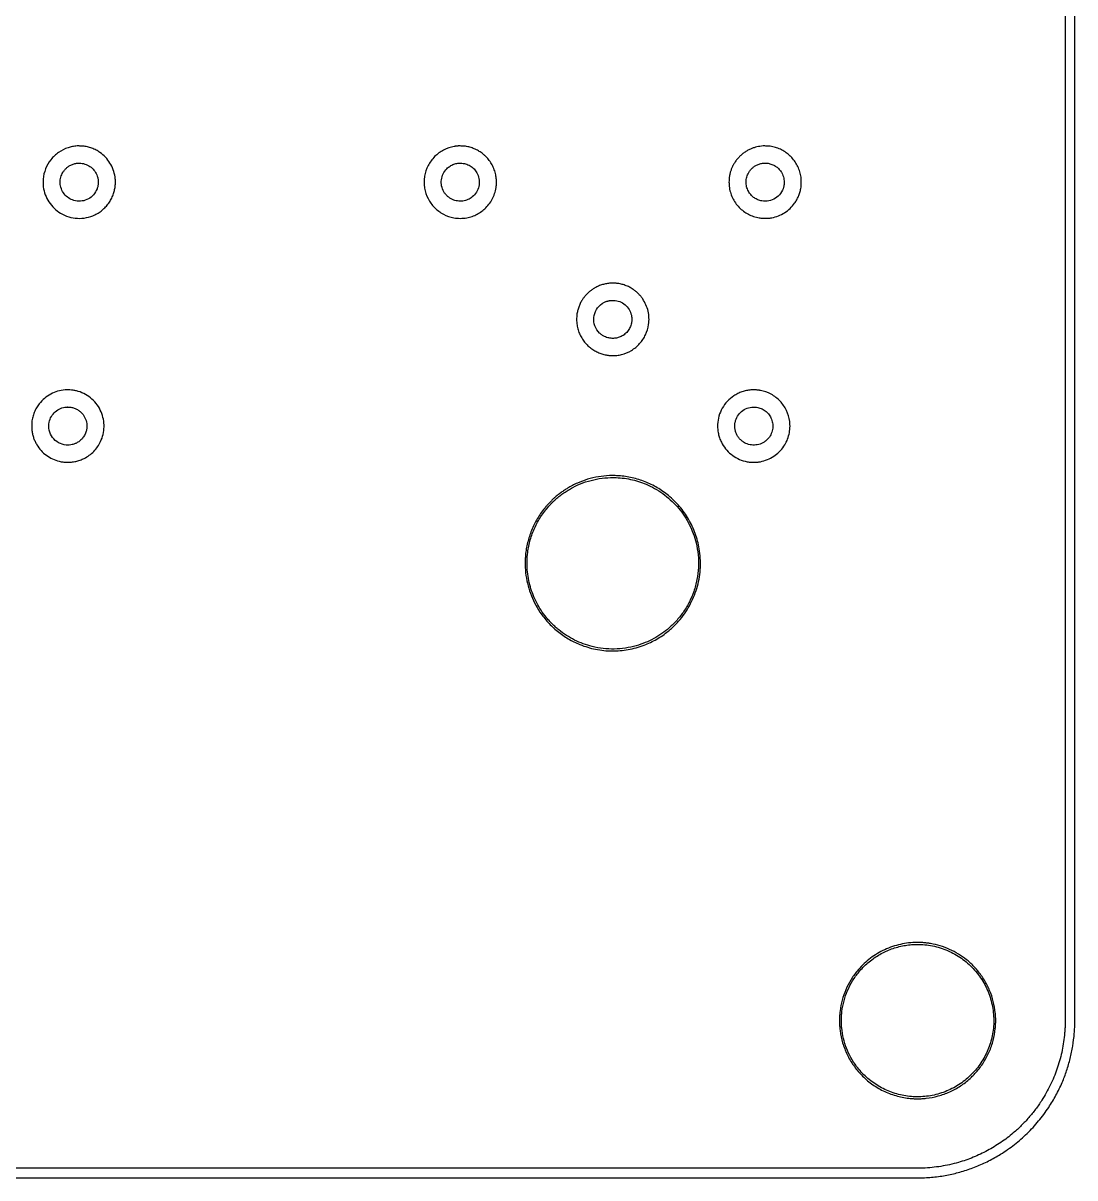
# Model space of a CAD drawing. Extents: x 947 to 24656, y 948 to 49051.
# Drawn here: x 13796 to 24656, y 948 to 12870 of the extents above; entities that cross this region are included whole.
import ezdxf

# ---------------------------------------------------------------- set-up
doc = ezdxf.new("R2010")
doc.units = 0

msp = doc.modelspace()

# ---------------------------------------------------------------- linework, layer by layer
for points in [[(24555.45501, 40846.15625, -0.000005), (24555.576589, 33590.111823, -0.000003), (24555.572356, 24977, -0.000002), (24555.441941, 13479.946311, -0.000011), (24555.197838, 7129.844974), (24554.914401, 2523.855699, -0.015993), (24554.197771, 2501.5, -0.001244), (24552.531942, 2476.492966, -0.001984), (24550.969758, 2455.122889, -0.002304), (24549.459549, 2436.64421, -0.003436), (24547.953397, 2420.5, -0.029378), (24519.624912, 2243.424663, -0.029415), (24470.744503, 2070.965438, -0.029413), (24401.958899, 1905.422349, -0.029364), (24314.189487, 1749, -0.018635), (24250.549624, 1657.42098, -0.018271), (24179.866765, 1570.212068, -0.018218), (24102.789396, 1488.149311, -0.01826), (24020, 1411.981393, -0.02719), (23892.153828, 1314.209294, -0.026422), (23753.256113, 1229.872829, -0.026372), (23605.969516, 1160.511168, -0.02684), (23453.050714, 1107.495651, -0.014959), (23363.021366, 1084.49389, -0.015503), (23272.83872, 1067.222745, -0.015388), (23181.123753, 1055.470433, -0.01426), (23086.5, 1049.011544, -0.009909), (23034.689134, 1047.984641), (12801.487408, 1047.982521)], [(12801.51049, 947.973854), (23030.501131, 947.97706, 0.009239), (23086.5, 949.011937, 0.020787), (23228.746015, 960.204658, 0.021883), (23367.125432, 983.083464, 0.021953), (23502.562259, 1017.884159, 0.021219), (23636, 1064.762233, 0.011421), (23700.483101, 1092.262369, 0.010637), (23765.207916, 1123.307228, 0.010633), (23828.578646, 1157.089689, 0.01139), (23889, 1192.801819, 0.02685), (24031.956702, 1292.776429, 0.02684), (24163.395208, 1407.507875, 0.026854), (24281.724046, 1535.599357, 0.026942), (24385.502993, 1675.5, 0.011098), (24424.605978, 1737.570789, 0.011221), (24460.767679, 1801.091654, 0.011254), (24493.942921, 1865.985734, 0.011324), (24524.092472, 1932.173438, 0.020157), (24570.850767, 2054.730564, 0.0202), (24607.551037, 2180.568985, 0.020206), (24633.966985, 2308.920365, 0.020199), (24649.939329, 2439, 0.002916), (24651.994484, 2466.006088, 0.005496), (24653.286222, 2487.826827, 0.004828), (24654.195401, 2511.44205, 0.001746), (24655.045709, 2545, 0.005465), (24656.20966, 2651.668939), (24655.801289, 25038.31016)]]:
    msp.add_lwpolyline(points, format="xyb")
for points in [[(14354.5, 11601.402587, 0.012129), (14328.542798, 11598.755468, 0.015544), (14304.822478, 11595.001175, 0.016218), (14282.244423, 11589.940676, 0.015578), (14259.733254, 11583.368012, 0.073178), (14161.959585, 11534.764581, 0.073461), (14082.476744, 11460.110542, 0.073443), (14027.95801, 11365.645617, 0.073082), (14002.954551, 11259.294395, 0.018777), (14002.164946, 11242.668446, 0.00726), (14002.271354, 11219.590906, 0.007116), (14003.032329, 11196.789772, 0.022204), (14004.442907, 11181.5, 0.0538), (14025.110689, 11098.445829, 0.056715), (14062.791136, 11023.282261, 0.057097), (14116.12832, 10958.929865, 0.055874), (14183, 10907.774286, 0.061785), (14267.01294, 10870.460249, 0.061814), (14357.583026, 10854.811474, 0.061797), (14449.253343, 10861.774935, 0.06169), (14536.5, 10890.9276, 0.033791), (14580.332265, 10915.633375, 0.033761), (14620.451035, 10946.025077, 0.033743), (14656.134583, 10981.556878, 0.033671), (14686.741759, 11021.589512, 0.016621), (14699.62752, 11042.503503, 0.016015), (14711.265089, 11064.483888, 0.016076), (14721.428645, 11087.07557, 0.017092), (14729.897415, 11109.821179, 0.030196), (14741.167566, 11151.870332, 0.028618), (14747.539884, 11195.731518, 0.028681), (14748.853425, 11239.933376, 0.030677), (14745.011542, 11283, 0.049987), (14726.113234, 11356.950822, 0.051241), (14693.019927, 11425.027462, 0.051258), (14646.786065, 11484.932386, 0.050084), (14589, 11534.700257, 0.032629), (14549.018455, 11558.975377, 0.031096), (14505.583255, 11578.281711, 0.031016), (14459.973021, 11592.09496, 0.03205), (14413.5, 11599.975895, 0.016593), (14402.594984, 11600.748411, 0.003341), (14383.152816, 11601.348546, 0.002986), (14363.707432, 11601.702575, 0.022405)], [(18289.5, 11601.406399, 0.004581), (18277.898108, 11600.408802, 0.005643), (18267.098137, 11599.257269, 0.005995), (18256.937438, 11597.934072, 0.006862), (18247.260289, 11596.419889, 0.077503), (18138.249678, 11559.854891, 0.077237), (18045.403579, 11491.803655, 0.077323), (17977.668022, 11398.862109, 0.077943), (17941.602309, 11289.98693, 0.00768), (17939.116308, 11273.420344, 0.013418), (17937.637484, 11259.620688, 0.013087), (17936.87932, 11245.528601, 0.006894), (17936.637622, 11228, 0.006894), (17936.87932, 11210.471399, 0.013087), (17937.637484, 11196.379312, 0.013418), (17939.116308, 11182.579656, 0.00768), (17941.602309, 11166.01307, 0.077249), (17977.103035, 11058.345511, 0.076431), (18043.699171, 10966.091246, 0.076303), (18135.046887, 10897.984967, 0.076592), (18242.5, 10860.522275, 0.023728), (18275.690154, 10856.009729, 0.021969), (18310.026119, 10854.506441, 0.021955), (18344.383689, 10856.021888, 0.023621), (18377.638602, 10860.546083, 0.037227), (18432.350027, 10874.917134, 0.038311), (18483.780097, 10897.140149, 0.038308), (18531.220593, 10926.951303, 0.037211), (18574.052968, 10963.916204, 0.040899), (18615.075712, 11012.358357, 0.043135), (18646.850272, 11066.010494, 0.042943), (18669.058838, 11124.54366, 0.039838), (18681.635374, 11187.5, 0.020424), (18682.85629, 11203.38827, 0.007359), (18683.335331, 11226.053696, 0.007348), (18683.147784, 11248.701741, 0.020705), (18682.12928, 11264.5, 0.034001), (18672.671787, 11318.379689, 0.036769), (18656.150019, 11369.042279, 0.036538), (18632.274179, 11417.016951, 0.032764), (18600.87621, 11462.878253, 0.023951), (18585.899927, 11480.171106, 0.014125), (18566.485911, 11499.412208, 0.013951), (18545.470237, 11518.022731, 0.019196), (18525.518157, 11533.459389, 0.032883), (18486.334906, 11557.718496, 0.031459), (18443.736835, 11577.034602, 0.031068), (18398.51472, 11591.058448, 0.030251), (18351.5, 11599.521717, 0.017262), (18339.27165, 11600.540249, 0.004548), (18319.648943, 11601.315443, 0.004233), (18300.152999, 11601.742916, 0.022521)], [(21437.5, 11601.405333, 0.016677), (21403.645752, 11597.674727, 0.020708), (21372.50184, 11591.862096, 0.021528), (21342.996355, 11583.728782, 0.021041), (21314.06884, 11573.034836, 0.023599), (21280.690166, 11557.183466, 0.025825), (21249.977503, 11538.681843, 0.025656), (21221.160393, 11516.995584, 0.02269), (21193.456521, 11491.607713, 0.016264), (21172.551396, 11469.21683, 0.02179), (21155.194616, 11447.532171, 0.022028), (21139.935326, 11424.611943, 0.017217), (21125.367368, 11398.5, 0.021195), (21111.34066, 11368.082367, 0.02343), (21100.45124, 11337.574653, 0.022873), (21092.260858, 11305.532716, 0.018458), (21086.333555, 11270.5, 0.024172), (21084.923849, 11253.422018, 0.008464), (21084.50267, 11228.787058, 0.008555), (21084.923336, 11203.961108, 0.021763), (21086.319436, 11186, 0.039203), (21098.683746, 11124.835051, 0.041497), (21120.295597, 11067.552252, 0.041707), (21150.950051, 11014.881919, 0.040424), (21190.209735, 10967.435099, 0.039254), (21234.749553, 10928.349309, 0.039814), (21284.648977, 10896.910555, 0.03989), (21338.806238, 10873.828278, 0.039733), (21396.01307, 10859.602309, 0.007783), (21412.617317, 10857.114162, 0.013575), (21426.45704, 10855.641232, 0.01313), (21440.667645, 10854.892766, 0.006743), (21458.5, 10854.663132, 0.008872), (21476.740108, 10854.997923, 0.012899), (21492.801936, 10855.99329, 0.013214), (21508.493005, 10857.791668, 0.01003), (21525.589083, 10860.56114, 0.048697), (21594.203612, 10880.141356, 0.047912), (21658.134596, 10912.7003, 0.047804), (21714.829112, 10956.913501, 0.048021), (21762, 11011.027039, 0.028274), (21783.730008, 11045.346003, 0.027039), (21801.807109, 11082.402426, 0.026958), (21815.828301, 11121.308933, 0.027684), (21825.437758, 11161.1567, 0.023895), (21829.833222, 11193.885499, 0.021464), (21831.297705, 11228.081947, 0.021487), (21829.825105, 11262.237467, 0.024098), (21825.421548, 11294.8433, 0.036837), (21811.043502, 11349.759335, 0.03807), (21788.879386, 11401.343923, 0.038183), (21759.221843, 11448.833021, 0.037528), (21722.531182, 11491.554568, 0.005379), (21715.982828, 11497.973503, 0.004188), (21708.731347, 11504.814577, 0.004235), (21701.86532, 11511.07679, 0.010251), (21696.660637, 11515.554568, 0.036233), (21651.449359, 11547.662827, 0.036946), (21602.361613, 11572.673975, 0.036937), (21550.116471, 11590.192635, 0.036182), (21495.5, 11599.982358, 0.016672), (21484.715519, 11600.756809, 0.003455), (21465.707776, 11601.354575, 0.003121), (21446.71457, 11601.701944, 0.022115)], [(14393, 11423.927994, -0.0721), (14448.359258, 11410.596934, -0.07258), (14497.516705, 11382.112962, -0.072652), (14536.445124, 11340.798603, -0.072474), (14561.968351, 11290.041875, -0.043912), (14569.755169, 11257.296852, -0.042108), (14571.854173, 11223.226373, -0.0423), (14568.21872, 11189.43965, -0.045273), (14558.968324, 11157.537572, -0.086663), (14523.155382, 11098.544295, -0.088034), (14469.637491, 11055.558901, -0.088243), (14404.713138, 11033.679796, -0.087608), (14336.054609, 11035.448791, -0.078702), (14278.867668, 11056.818234, -0.078212), (14230.944549, 11094.84779, -0.077975), (14196.908878, 11145.873299, -0.077518), (14180.048998, 11204.973766, -0.021896), (14179.27432, 11214.712048, -0.008912), (14179.038016, 11228.005742, -0.008911), (14179.275595, 11241.297237, -0.02194), (14180.051334, 11251.026234, -0.034119), (14185.374974, 11278.46311, -0.034999), (14194.350308, 11304.680874, -0.03512), (14206.859969, 11329.307092, -0.034878), (14222.718809, 11352, -0.020537), (14229.725722, 11359.976973, -0.010237), (14239.204701, 11369.515068, -0.010228), (14249.027552, 11378.621686, -0.021375), (14257.10514, 11385.212442, -0.045449), (14287.990469, 11404.182423, -0.045638), (14321.752764, 11417.229155, -0.045837), (14357.178753, 11423.892889, -0.046704)], [(18327.144045, 11423.981318, -0.062372), (18377.737124, 11412.527682, -0.065652), (18422.997752, 11389.060331, -0.066029), (18460.417133, 11354.802832, -0.064305), (18488.004797, 11311.684831, -0.08359), (18505.545402, 11249.26835, -0.083165), (18501.72992, 11184.433451, -0.083006), (18476.976859, 11124.27714, -0.082825), (18433.989923, 11075.390306, -0.069837), (18388.039148, 11047.544988, -0.068773), (18335.958056, 11033.241628, -0.068558), (18281.801446, 11033.577585, -0.068664), (18229.783531, 11048.547865, -0.040729), (18203.537287, 11062.843517, -0.037511), (18179.175364, 11081.562138, -0.037392), (18157.808998, 11103.777726, -0.039827), (18140.482402, 11128.486367, -0.082876), (18117.441095, 11188.501806, -0.082279), (18115.056647, 11252.902708, -0.082241), (18133.571912, 11314.657134, -0.082686), (18170.983472, 11367.016528, -0.055139), (18204.506816, 11393.862201, -0.053872), (18243.34181, 11412.978543, -0.054285), (18285.07192, 11423.249044, -0.057792)], [(21487.440638, 11422.519956, -0.052489), (21527.259678, 11412.03677, -0.052516), (21564.015539, 11393.493156, -0.052393), (21596.176696, 11367.651497, -0.051763), (21622.410884, 11335.591899, -0.036578), (21636.208286, 11310.881391, -0.037556), (21646.117738, 11284.63749, -0.037182), (21652.064677, 11256.958036, -0.034406), (21654.054039, 11227.969871, -0.012702), (21653.702347, 11214.271332, -0.017983), (21652.642205, 11202.121325, -0.018599), (21650.748457, 11190.400855, -0.015155), (21647.878642, 11178.015641, -0.093381), (21616.609915, 11112.318368, -0.093251), (21563.565763, 11062.466352, -0.093188), (21495.998091, 11035.276493, -0.093101), (21423.146117, 11034.469552, -0.053466), (21383.957217, 11045.79882, -0.051822), (21347.618491, 11065.265709, -0.051785), (21316.036139, 11091.804191, -0.053232), (21290.908646, 11124.039105, -0.063109), (21270.151173, 11169.334491, -0.063533), (21261.409499, 11218.272397, -0.063636), (21265.239618, 11267.765416, -0.063683), (21281.393222, 11314.691742, -0.039091), (21297.853644, 11342.34823, -0.041638), (21318.110526, 11366.484455, -0.041697), (21342.058447, 11386.901918, -0.03942), (21369.5, 11403.494879, -0.021518), (21386.419276, 11411.091453, -0.023208), (21403.51243, 11416.995517, -0.023295), (21421.018959, 11421.271975, -0.022033), (21439.175491, 11423.996493, -0.024222), (21449.160383, 11424.560775, -0.009651), (21462.876892, 11424.406021, -0.009734), (21476.762743, 11423.710448, -0.02076)], [(19861, 10184.990562, 0.027536), (19818.875628, 10179.740795, 0.027569), (19777.600515, 10169.894807, 0.027738), (19737.904993, 10155.640268, 0.028709), (19700.5, 10137.218742, 0.013897), (19689.273109, 10130.445986, 0.006361), (19674.992077, 10121.021431, 0.00636), (19660.959034, 10111.239166, 0.013936), (19650.529584, 10103.321194, 0.014189), (19639.882969, 10094.251172, 0.007327), (19627.06591, 10082.343493, 0.007314), (19614.409909, 10069.875471, 0.012298), (19604.203824, 10059, 0.013837), (19595.469992, 10048.660033, 0.007451), (19585.255589, 10035.466733, 0.00745), (19575.485435, 10022.038977, 0.014488), (19568.163698, 10010.98801, 0.025961), (19548.192961, 9974.798914, 0.027537), (19532.512026, 9937.427759, 0.027361), (19520.952069, 9898.335911, 0.024958), (19513.306128, 9857, 0.025302), (19511.804581, 9838.819675, 0.007945), (19511.369674, 9811.508627, 0.007947), (19511.802894, 9784.194982, 0.025261), (19513.30307, 9766, 0.032408), (19523.642217, 9714.350449, 0.034681), (19540.410541, 9665.664654, 0.034797), (19563.687079, 9619.908967, 0.033075), (19593.440299, 9577, 0.019001), (19604.909574, 9563.667316, 0.009249), (19620.494704, 9547.494704, 0.009249), (19636.667316, 9531.909574, 0.019001), (19650, 9520.440299, 0.029397), (19688.107381, 9493.599755, 0.030617), (19728.599555, 9471.812022, 0.03083), (19771.174442, 9455.2604, 0.030747), (19815.5, 9444.052249, 0.008395), (19831.113001, 9441.38174, 0.015145), (19843.994445, 9439.798097, 0.013371), (19857.976176, 9438.883833, 0.005093), (19877.5, 9438.329764, 0.011763), (19904.912076, 9438.476106, 0.0192), (19928.105511, 9440.038421, 0.020027), (19950.401073, 9443.310118, 0.014385), (19975, 9448.669505, 0.074456), (20076.855935, 9490.767201, 0.074014), (20162.146991, 9560.920635, 0.074005), (20223.317807, 9652.881405, 0.074409), (20254.915279, 9758.5, 0.046043), (20258.375184, 9827.465057, 0.046427), (20249.129062, 9895.700798, 0.046332), (20227.42237, 9961.188103, 0.045466), (20193.921144, 10022, 0.025315), (20173.206703, 10049.531969, 0.022443), (20149.007221, 10076.007221, 0.022443), (20122.531969, 10100.206703, 0.025315), (20095, 10120.921144, 0.029768), (20055.494038, 10144.328285, 0.030552), (20013.82253, 10162.652496, 0.030649), (19970.358251, 10175.713583, 0.03039), (19925.5, 10183.408111, 0.013489), (19910.655122, 10184.630193, 0.007658), (19892.640217, 10185.348381, 0.007656), (19874.893644, 10185.511968, 0.01571)], [(19910.198784, 10006.508149, -0.080733), (19971.243532, 9988.134263, -0.081965), (20022.969623, 9951.436698, -0.08178), (20060.248843, 9899.982337, -0.079862), (20079.447819, 9838.871662, -0.024384), (20080.607486, 9826.861426, -0.011922), (20080.971451, 9811.479116, -0.011921), (20080.602015, 9796.105743, -0.024527), (20079.437627, 9784.128338, -0.059683), (20066.711939, 9737.269609, -0.061968), (20043.382807, 9695.384183, -0.062173), (20010.58208, 9660.606163, -0.060777), (19970, 9634.648267, -0.022438), (19950.559143, 9626.364929, -0.028729), (19931.977008, 9620.607165, -0.028823), (19912.907015, 9617.030482, -0.022828), (19892, 9615.309617, -0.0295), (19867.569549, 9615.859495, -0.031327), (19843.867424, 9619.299287, -0.031466), (19820.87743, 9625.653653, -0.03033), (19798.573277, 9634.905903, -0.017761), (19784.551179, 9642.37395, -0.022222), (19772.136173, 9650.319926, -0.021883), (19760.323883, 9659.440835, -0.016375), (19748.113823, 9670.456909, -0.112198), (19700.436047, 9743.141208, -0.11255), (19688.927084, 9829.206719, -0.112158), (19715.865712, 9911.989911, -0.110792), (19776.012296, 9975.44074, -0.022614), (19786.002367, 9981.513903, -0.011683), (19798.98896, 9988.235909, -0.011679), (19812.229611, 9994.322995, -0.023398), (19823, 9998.386438, -0.01379), (19831.770831, 10000.96942, -0.009522), (19841.826287, 10003.427795, -0.009522), (19851.96767, 10005.501414, -0.013794), (19861, 10006.9133, -0.024841), (19870.996395, 10007.692596, -0.009091), (19885.180655, 10007.833687, -0.009198), (19899.520829, 10007.451718, -0.021559)], [(14229, 9082.885002, 0.051753), (14152.551342, 9068.74197, 0.051755), (14080.637358, 9039.201239, 0.051829), (14016.414501, 8995.569987, 0.052203), (13962.709148, 8939.758605, 0.034203), (13934.13753, 8897.405594, 0.034377), (13911.661021, 8851.62297, 0.034099), (13895.520025, 8802.829983, 0.032485), (13885.842102, 8751.5, 0.025525), (13884.670527, 8734.878695, 0.006272), (13884.484542, 8707.476615, 0.006186), (13884.980396, 8680.127445, 0.026987), (13886.345796, 8664, 0.023242), (13893.798016, 8624.155937, 0.025649), (13904.737528, 8586.490121, 0.026097), (13919.271501, 8550.739346, 0.025944), (13937.476099, 8516.624606, 0.050006), (13981.503539, 8457.736446, 0.049071), (14036.602551, 8408.346752, 0.049108), (14100.227462, 8370.672687, 0.050241), (14169.5, 8346.473916, 0.011016), (14189.675539, 8342.096698, 0.015574), (14207.823323, 8339.159291, 0.015369), (14226.30201, 8337.331592, 0.010322), (14247.5, 8336.330099, 0.029071), (14294.856122, 8337.825145, 0.032681), (14339.8701, 8344.859882, 0.032632), (14383.64217, 8357.712788, 0.02882), (14427.28579, 8376.602359, 0.042408), (14478.976664, 8408.355567, 0.040744), (14525.319564, 8448.761868, 0.04061), (14564.635364, 8496.29073, 0.041497), (14595.433558, 8549.219926, 0.052836), (14621.67238, 8623.759531, 0.053103), (14631.647688, 8702.015758, 0.053043), (14624.919242, 8780.698988, 0.052486), (14601.789225, 8856.5, 0.055696), (14561.695948, 8927.788707, 0.054737), (14506.651634, 8988.931205, 0.054714), (14439.628454, 9036.693898, 0.05556), (14364.177698, 9068.489641, 0.023583), (14331.258381, 9076.568708, 0.021857), (14296.880196, 9081.757412, 0.02196), (14262.355878, 9083.906879, 0.024451)], [(21311.5, 9082.972742, 0.029444), (21263.639526, 9075.871594, 0.031834), (21218.20693, 9063.306761, 0.032081), (21175.053891, 9045.183803, 0.030886), (21134, 9021.487071, 0.05857), (21067.04275, 8964.831518, 0.058943), (21015.211413, 8894.306472, 0.058977), (20981.289093, 8813.673707, 0.058763), (20967.074463, 8727.25, 0.031145), (20967.872452, 8679.3119, 0.032309), (20974.645796, 8632.438504, 0.032372), (20987.383726, 8586.913715, 0.031535), (21005.980938, 8543, 0.053462), (21049.593738, 8475.027524, 0.054226), (21106.4415, 8418.206291, 0.054265), (21174.13504, 8374.969968, 0.05369), (21249.784649, 8347.124575, 0.013076), (21272.990415, 8341.953204, 0.019351), (21293.587546, 8338.747116, 0.018496), (21315.048676, 8337.05393, 0.010621), (21341, 8336.52176, 0.006335), (21361.812109, 8336.800808, 0.014041), (21377.657189, 8337.65976, 0.015724), (21392.278728, 8339.329151, 0.010315), (21409, 8342.12646, 0.0494), (21480.512589, 8363.086079, 0.049793), (21546.321688, 8397.626048, 0.049798), (21603.998229, 8444.491277, 0.049427), (21651.431625, 8501.944072, 0.045788), (21683.45876, 8560.586774, 0.044542), (21704.630668, 8624.61716, 0.044554), (21714.123171, 8691.367664, 0.045869), (21711.489055, 8758.082981, 0.078438), (21678.22435, 8870.501699, 0.078543), (21611.959878, 8967.150719, 0.078694), (21519.246341, 9038.507742, 0.079194), (21409.219759, 9077.531837, 0.004556), (21403.212577, 9078.585706, 0.002782), (21396.104159, 9079.72551, 0.002788), (21389.048286, 9080.776408, 0.004945), (21383.219759, 9081.552573, 0.019765), (21368.935717, 9082.740507, 0.005913), (21347.092758, 9083.431508, 0.005835), (21325.316459, 9083.608521, 0.021224)], [(14271.195849, 8905.994845, -0.043848), (14307.294377, 8900.183189, -0.047324), (14340.871129, 8888.236245, -0.047419), (14371.544918, 8870.215116, -0.044355), (14399.026556, 8846.373025, -0.037991), (14419.067423, 8822.169661, -0.040701), (14434.704061, 8795.742845, -0.040687), (14445.857231, 8767.123698, -0.037916), (14452.551086, 8736.393908, -0.02725), (14453.649202, 8723.382412, -0.011256), (14453.776483, 8705.702373, -0.011105), (14453.120688, 8688.23184, -0.031567), (14451.628543, 8676.146117, -0.050386), (14439.759504, 8635.879423, -0.052171), (14420.175025, 8599.301447, -0.052581), (14393.607059, 8567.81588, -0.052767), (14361.085241, 8542.606681, -0.040375), (14333.246417, 8528.351173, -0.039318), (14303.233135, 8518.605978, -0.039568), (14272.256518, 8513.725599, -0.042133), (14241.55183, 8513.941907, -0.103847), (14162.262641, 8538.313681, -0.10608), (14100.169557, 8592.393828, -0.106429), (14065.866287, 8667.025888, -0.105168), (14065.106639, 8749.5, -0.081796), (14087.529173, 8808.429363, -0.080786), (14127.737561, 8857.342604, -0.080637), (14181.446673, 8891.061438, -0.081056), (14242.967726, 8905.98162, -0.000514), (14246.800606, 8906.270165, -0.000604), (14250.434269, 8906.535543, -0.00053), (14253.505507, 8906.752843, -0.00374), (14255, 8906.845765, -0.024713), (14256.614882, 8906.854164, -0.002069), (14260.788781, 8906.652186, -0.002752), (14265.768068, 8906.363092, -0.002122)], [(21369.363485, 8904.429161, -0.063184), (21415.303724, 8891.802198, -0.060609), (21457.342624, 8867.982694, -0.060574), (21492.464813, 8834.762647, -0.062968), (21518.070948, 8794.5, -0.069781), (21534.477041, 8741.715784, -0.070206), (21535.681189, 8686.56738, -0.070291), (21521.584269, 8633.297194, -0.07023), (21493.279115, 8586, -0.020623), (21486.211989, 8577.954532, -0.010457), (21476.703009, 8568.398024, -0.010457), (21466.803456, 8559.248162, -0.020638), (21458.505659, 8552.484637, -0.076781), (21405.74961, 8524.389276, -0.076357), (21346.873404, 8513.452235, -0.076349), (21287.423578, 8520.690059, -0.07674), (21233, 8545.434927, -0.043105), (21206.031528, 8566.628737, -0.043583), (21183.205406, 8592.060255, -0.043703), (21165.186429, 8620.993464, -0.043848), (21152.493915, 8652.586773, -0.042306), (21145.645137, 8684.74888, -0.041268), (21144.227672, 8717.876715, -0.041366), (21148.267188, 8750.71081, -0.04297), (21157.6379, 8782, -0.083421), (21191.611682, 8838.251214, -0.084385), (21241.985303, 8880.050429, -0.084235), (21303.423021, 8902.90929, -0.082726)], [(19849, 8198.01917, 0.031129), (19735.808519, 8186.24582, 0.031314), (19625.184165, 8160.520434, 0.031305), (19518.608445, 8121.171566, 0.03107), (19417.5, 8068.73941, 0.012328), (19384.386009, 8047.739343, 0.010537), (19350.539129, 8024.037875, 0.010421), (19317.298224, 7998.620211, 0.011251), (19286, 7972.463292, 0.013492), (19263.67832, 7951.849805, 0.006852), (19236.672569, 7924.79431, 0.006848), (19210.077268, 7896.648425, 0.011937), (19188.918324, 7872.5, 0.037013), (19112.511554, 7765.845645, 0.036332), (19052.132459, 7648.444877, 0.036252), (19009.272096, 7523.280388, 0.03648), (18985.049967, 7393.5, 0.014895), (18981.068259, 7344.932658, 0.012953), (18979.735425, 7293.893853, 0.012922), (18981.047928, 7242.713453, 0.014599), (18985.009283, 7193.719242, 0.030229), (19003.331492, 7087.182671, 0.029892), (19034.413397, 6983.22266, 0.029858), (19077.712047, 6883.596652, 0.029998), (19132.509225, 6790, 0.037337), (19215.654274, 6683.81009, 0.037331), (19313.672508, 6591.160057, 0.037312), (19424.427498, 6514.074786, 0.037218), (19545.5, 6454.233751, 0.046985), (19707.435721, 6405.779613, 0.046798), (19875.78921, 6388.324966, 0.046784), (20044.501288, 6402.482404, 0.046895), (20207.5, 6447.758583, 0.020245), (20273.990403, 6476.274496, 0.019771), (20338.496996, 6510.282173, 0.019806), (20400.000485, 6549.212217, 0.020505), (20457.5, 6592.464901, 0.012638), (20489.852399, 6620.340527, 0.01117), (20522.145058, 6650.960515, 0.011216), (20552.886084, 6682.840661, 0.013092), (20580.574968, 6714.5, 0.053569), (20688.138504, 6876.765697, 0.053671), (20758.693016, 7058.076164, 0.053778), (20788.945217, 7249.905642, 0.054206), (20777.458233, 7443.246791, 0.044618), (20736.179905, 7600.421451, 0.04485), (20667.722788, 7747.492591, 0.044883), (20574.193498, 7879.901015, 0.044825), (20458.5, 7993.556696, 0.038824), (20344.12931, 8073.375941, 0.038545), (20218.525009, 8134.772334, 0.038545), (20084.985882, 8176.161282, 0.038825), (19947, 8196.435479, 0.008184), (19924.230233, 8197.61844, 0.004845), (19897.037662, 8198.321493, 0.004852), (19870.277012, 8198.494253, 0.009539)], [(19918, 8177.973362, -0.023106), (20004.35319, 8170.414635, -0.024249), (20088.240336, 8154.976084, -0.024417), (20169.692474, 8131.614377, -0.024171), (20248.762023, 8100.355844, -0.056462), (20420.762164, 7997.81213, -0.056708), (20565.185084, 7859.522772, -0.056706), (20674.853352, 7692.318101, -0.05645), (20744.358164, 7504.5, -0.036331), (20765.776327, 7378.993801, -0.036024), (20768.888638, 7251.348648, -0.036011), (20753.64486, 7124.533478, -0.036245), (20720.377283, 7001.5, -0.032199), (20675.812044, 6896.361223, -0.03223), (20618.128461, 6797.849647, -0.032228), (20548.257944, 6707.561451, -0.032183), (20467.333785, 6626.956602, -0.028024), (20390.903109, 6567.264716, -0.027214), (20307.546058, 6515.859975, -0.027218), (20219.109311, 6473.819026, -0.028048), (20127.5, 6442.10708, -0.032424), (20015.087506, 6417.871197, -0.032429), (19900.490046, 6408.373852, -0.032469), (19785.765118, 6413.777145, -0.032691), (19672.972221, 6433.991944, -0.026987), (19579.464734, 6462.575081, -0.027775), (19490.501597, 6500.835126, -0.027737), (19406.213716, 6548.776779, -0.026747), (19326.677965, 6606.292812, -0.01483), (19293.460182, 6634.800171, -0.01159), (19259.07433, 6667.618061, -0.01156), (19226.129974, 6702.111874, -0.014445), (19197.254528, 6735.677965, -0.050624), (19099.447021, 6884.843678, -0.050466), (19033.487645, 7050.773273, -0.050456), (19002.096272, 7226.58618, -0.050559), (19006.588111, 7405, -0.037461), (19033.129073, 7535.200484, -0.037781), (19078.750528, 7659.599221, -0.037678), (19142.712525, 7776.029159, -0.036818), (19223.866577, 7882.5, -0.011285), (19238.306522, 7898.079793, -0.004082), (19259.48749, 7919.568817, -0.004091), (19281.046931, 7940.738296, -0.011067), (19296.793912, 7955.289665, -0.014641), (19337.825557, 7989.46921, -0.01496), (19380.499186, 8020.933929, -0.014953), (19424.998214, 8049.804339, -0.014594), (19471.5, 8076.209576, -0.033312), (19576.902572, 8123.360963, -0.032501), (19688.497286, 8156.548709, -0.032564), (19803.23177, 8174.944571, -0.033758)], [(23004, 3378.320318, 0.052484), (22833.67683, 3353.884926, 0.053233), (22673.031144, 3294.564489, 0.053329), (22528.784961, 3202.786417, 0.053044), (22406.925378, 3082.427785, 0.035214), (22341.89112, 2990.402472, 0.034918), (22290.209592, 2889.90861, 0.034904), (22252.999138, 2783.161769, 0.035125), (22231.094803, 2672.5, 0.005908), (22228.173184, 2646.84135, 0.011708), (22226.574283, 2626.422619, 0.010209), (22225.812784, 2604.240338, 0.003475), (22225.588722, 2572, 0.003606), (22225.826008, 2539.094743, 0.010717), (22226.634563, 2516.554012, 0.012064), (22228.347974, 2495.555219, 0.005668), (22231.5246, 2468.5, 0.040082), (22258.20277, 2342.303419, 0.040064), (22304.677345, 2221.96101, 0.040048), (22369.771804, 2110.525866, 0.039978), (22451.833412, 2010.823413, 0.043519), (22556.821552, 1919.619897, 0.04305), (22676.37794, 1847.592609, 0.043082), (22806.413177, 1797.147164, 0.043727), (22942.524918, 1770.043914, 0.005013), (22966.096332, 1767.699607, 0.009855), (22984.89036, 1766.393302, 0.008971), (23004.82023, 1765.760437, 0.003456), (23032.5, 1765.569711, 0.003321), (23060.009692, 1765.753008, 0.009377), (23079.218059, 1766.368992, 0.010181), (23097.499383, 1767.672318, 0.004549), (23121.5, 1770.095731, 0.039538), (23244.752617, 1793.641634, 0.039099), (23363.242024, 1836.351265, 0.039008), (23473.894095, 1897.101197, 0.038951), (23573.825565, 1974.327083, 0.010062), (23587.732538, 1987.437219, 0.004063), (23606.198765, 2005.857888, 0.004031), (23624.245739, 2024.452807, 0.010963), (23636.626939, 2038, 0.037724), (23712.484902, 2139.223817, 0.03902), (23771.314187, 2249.594569, 0.039131), (23812.146368, 2367.461884, 0.038398), (23834.435927, 2491, 0.013812), (23837.332369, 2530.002653, 0.011665), (23838.29132, 2571.371051, 0.01159), (23837.318676, 2613.052401, 0.013071), (23834.411351, 2653, 0.037685), (23813.909878, 2769.54821, 0.036703), (23776.033659, 2882.768995, 0.036632), (23721.921897, 2989.444756, 0.037201), (23653.067113, 3086.5, 0.013725), (23627.193426, 3116.068732, 0.011461), (23598.167556, 3146.049353, 0.01143), (23567.702748, 3174.761942, 0.013405), (23537.5, 3200.51945, 0.032681), (23454.109467, 3259.298294, 0.031495), (23362.760463, 3307.516378, 0.031472), (23266.009635, 3343.909711, 0.032517), (23166.5, 3367.403374, 0.012958), (23126.188735, 3373.122026, 0.011982), (23084.569331, 3376.921714, 0.012104), (23043.288989, 3378.692652, 0.014073)], [(23085, 3356.992679, -0.050991), (23246.003717, 3328.886217, -0.051986), (23396.884878, 3268.867041, -0.052051), (23531.976428, 3179.101657, -0.051369), (23646.280135, 3063.013767, -0.051748), (23733.848043, 2926.876247, -0.051742), (23791.599758, 2775.654095, -0.051653), (23817.141766, 2615.547889, -0.051217), (23809.444086, 2453.136152, -0.049027), (23772.209033, 2305.888406, -0.048469), (23706.919349, 2168.106436, -0.048402), (23616.225032, 2045.300068, -0.048611), (23503.732621, 1942.416473, -0.049958), (23369.458691, 1861.226885, -0.050096), (23221.871317, 1808.371953, -0.050046), (23066.579772, 1785.888917, -0.049658), (22909.5, 1794.60967, -0.048543), (22763.125611, 1832.251208, -0.048213), (22626.399113, 1897.467881, -0.048181), (22504.611627, 1987.710678, -0.048344), (22402.499344, 2099.5, -0.033829), (22343.967706, 2189.63391, -0.034293), (22298.423859, 2286.437488, -0.034252), (22266.494553, 2388.672261, -0.033568), (22248.556915, 2495, -0.015566), (22245.715448, 2536.182274, -0.012313), (22245.129045, 2580.823588, -0.012289), (22246.742914, 2625.551759, -0.015274), (22250.533051, 2667, -0.035698), (22272.015245, 2776.862956, -0.035463), (22308.938453, 2882.803631, -0.035473), (22360.450421, 2982.4347, -0.035764), (22425.404107, 3073.496389, -0.042747), (22518.849493, 3168.613727, -0.042349), (22627.386655, 3246.785794, -0.04235), (22747.540251, 3305.551545, -0.042754), (22875.5, 3343.009495, -0.009842), (22906.637355, 3348.663902, -0.010185), (22937.619335, 3353.016842, -0.009863), (22969.663259, 3356.215435, -0.00809), (23004, 3358.401646, -0.013917), (23017.463835, 3358.665197, -0.002283), (23043.509457, 3358.331109, -0.002468), (23069.636107, 3357.747642, -0.010918)]]:
    msp.add_lwpolyline(points, format="xyb", close=True)

doc.saveas('drawing.dxf')
